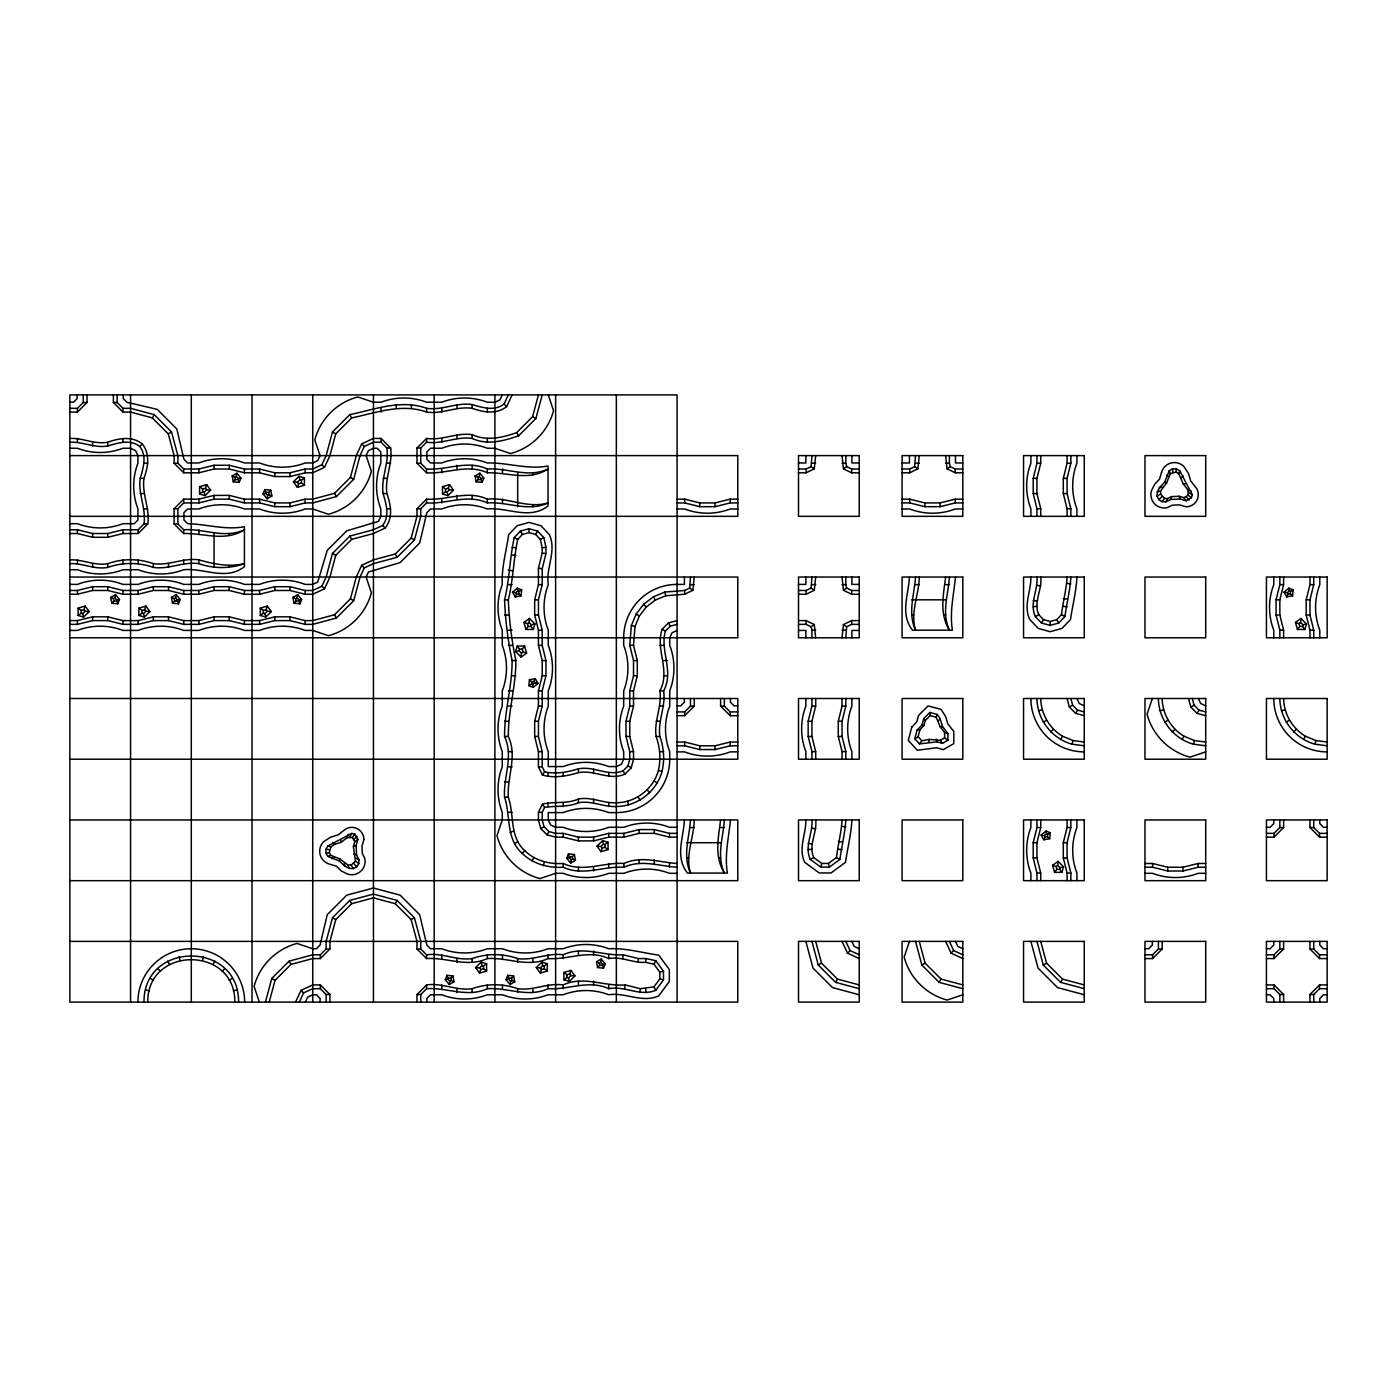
<?xml version="1.0" encoding="UTF-8"?>
<svg xmlns="http://www.w3.org/2000/svg" width="1397" height="1397" viewBox="0 0 1397 1397"><rect width="100%" height="100%" fill="white"/><g stroke="black" fill="none" stroke-linecap="round" stroke-linejoin="round"><path stroke-width="1.5" d="M355.502 861.093L353.389 846.565L354.786 841.745L352.358 837.554L347.155 837.624L341.112 842.356L334.896 844.225L330.845 846.896L329.255 852.694L330.775 855.331L339.942 858.98L347.853 864.9L351.171 865.057L355.502 861.093L358.767 863.625L356.724 866.821L353.336 868.567L349.215 868.375L344.797 866.21L339.314 860.971L327.858 856.413L325.955 853.113L325.955 849.324L327.946 845.866C335.996 841.71 343.906 837.589 351.765 833.38L354.838 834.201L357.876 839.44L356.13 845.464L356.532 854.789L358.942 859.749L358.767 863.625M1157.083 496.214L1157.275 492.093L1159.44 487.675L1164.679 482.192L1169.237 470.737L1172.537 468.833L1176.326 468.833L1179.784 470.824C1183.94 478.874 1188.061 486.767 1192.27 494.643L1191.449 497.716L1186.21 500.755L1180.186 499.008L1170.861 499.41L1165.901 501.82L1162.025 501.645L1158.829 499.602L1157.083 496.214L1160.593 494.049L1160.75 490.731L1166.67 482.821L1170.319 473.653L1175.995 472.134L1178.754 473.723L1183.294 483.991L1188.026 490.033L1188.096 495.237L1183.905 497.664L1179.085 496.267L1171.629 496.599L1167.665 498.519L1164.557 498.38L1160.593 494.049M521.098 657.079L521.43 653.08L519.038 650.705L515.598 651.578L517.222 646.078L524.573 646.078L526.599 653.132L521.098 657.079L515.598 651.578M534.929 623.97L531.489 624.861L529.096 622.468L529.428 618.487L523.927 622.433L525.953 629.471L533.305 629.471L534.929 623.97L529.428 618.487M1063.554 866.856L1060.131 867.747L1057.739 865.354L1058.07 861.373L1052.57 865.319L1054.578 872.357L1061.947 872.357L1063.554 866.856L1058.07 861.373M1306.457 623.97L1303.017 624.861L1300.624 622.468L1300.956 618.487L1295.456 622.433L1297.464 629.471L1304.833 629.471L1306.457 623.97L1300.956 618.487M521.064 595.821L518.793 593.725L519.02 591.49L521.657 589.883L517.361 588.154L512.489 592.136L515.231 596.886L521.064 595.821L521.657 589.883M528.869 685.665L529.446 679.728L535.295 678.68L538.037 683.43L533.165 687.411L528.869 685.665L531.506 684.076L532.728 684.565L533.165 687.411M531.506 684.076L531.733 681.841L529.446 679.728M1049.706 838.706L1047.436 836.611L1047.663 834.376L1050.3 832.769L1046.004 831.04L1041.132 835.022L1043.873 839.772L1049.706 838.706L1050.3 832.769M1292.592 595.821L1290.322 593.725L1290.549 591.49L1293.185 589.883L1288.89 588.154L1284.018 592.136L1286.759 596.886L1292.592 595.821L1293.185 589.883M1175.995 472.134L1176.326 468.833M269.202 1002.103L275.034 980.345L290.96 964.401L312.736 958.569L320.332 958.569L329.919 948.982L329.919 941.386L335.751 919.61L351.695 903.684L373.453 897.852L395.229 903.684L411.155 919.61L416.987 941.386L416.987 948.982L426.591 958.569C447.04 957.189 467.262 967.911 487.309 958.569C507.757 957.189 527.996 967.911 548.026 958.569C568.474 959.949 588.713 949.227 608.76 958.569C621.49 956.194 633.085 963.232 645.641 962.341L646.043 958.569L655.787 960.717L663.488 971.194L663.488 979.821L655.787 990.298C640.088 996.882 624.826 985.531 608.76 988.692C588.713 979.349 568.474 990.071 548.026 988.692C527.996 998.034 507.757 987.312 487.309 988.692C467.262 998.034 447.04 987.312 426.591 988.692L420.759 994.524L420.759 1002.103M622.73 958.569L623.184 954.797C603.015 955.985 583.003 945.559 563.218 954.797C547.607 952.51 533.287 960.857 517.676 958.569C502.92 953.365 486.889 953.365 472.134 958.569C456.522 960.857 442.203 952.51 426.591 954.797L420.759 948.982L420.759 941.386L414.42 917.742L397.115 900.419L373.453 894.08L349.809 900.419L332.486 917.742L326.147 941.386L326.147 948.982L320.332 954.797L312.736 954.797L289.092 961.136L271.769 978.459L265.43 1002.103M624.669 988.692L625.14 984.92C604.272 986.631 583.649 975.438 563.218 984.92C547.607 982.632 533.287 990.979 517.676 988.692C502.92 983.471 486.889 983.471 472.134 988.692C456.522 990.979 442.203 982.632 426.591 984.92L416.987 994.524L416.987 1002.103M637.905 962.341L638.377 958.569L623.184 954.797M639.861 992.446L640.315 988.692L625.14 984.92M690.485 819.952C689.35 837.641 682.452 855.593 690.485 873.073C684.949 855.069 694.03 837.711 694.257 819.952M915.524 577.048C914.389 594.755 907.491 612.707 915.524 630.187C909.971 612.183 919.069 594.825 919.278 577.048M143.996 1002.103C143.367 940.687 239.219 940.687 238.59 1002.103M147.75 1002.103C147.174 945.577 235.412 945.577 234.836 1002.103M690.485 577.048L689.629 588.067L684.652 590.477L664.815 592.084L653.412 596.816L643.615 604.325L636.106 614.121L631.374 625.542L629.768 645.362L633.522 660.554L633.522 675.729L629.768 690.904L629.768 706.096L625.996 721.271L625.996 736.446L629.768 751.638L629.768 759.217L627.969 765.923L623.062 770.847C608.236 776.872 593.638 765.626 578.393 768.874C567.514 772.122 555.831 774.444 544.603 771.79L542.211 766.813L542.211 751.638L538.439 736.446L538.439 721.271L542.211 706.096L542.211 690.904L545.965 675.729L545.965 660.554L542.211 645.362L542.211 630.187L538.439 615.012L538.439 599.819L542.211 584.644L542.211 568.719L545.965 553.544L545.965 547.362L543.817 537.601L537.653 531.104L529.026 528.712L520.4 531.104L514.236 537.601C509.678 558.241 509.626 579.301 504.561 599.819C505.365 620.268 507.932 640.507 512.088 660.554C512.28 686.171 504.352 710.829 504.561 736.446C513.904 756.493 503.164 776.732 504.561 797.181C510.761 815.953 505.714 838.724 522.181 853.392C533.025 864.027 548.322 868.166 563.218 867.24C583.248 876.583 603.487 865.861 623.935 867.24C641.415 859.225 659.367 866.123 677.074 867.24M694.257 577.048L692.842 590.285L684.652 594.249L665.793 595.733L655.298 600.081L646.287 606.997L639.355 616.007L635.006 626.502L633.522 645.362L637.294 660.554L637.294 675.729L633.522 690.904L633.522 706.096L629.768 721.271L629.768 736.446L633.522 751.638L633.522 759.217L631.217 767.809L624.93 774.095C609.529 781.115 594.266 769.503 578.393 772.646C566.833 776.121 554.242 778.461 542.385 775.003L538.439 766.813L538.439 751.638L534.667 736.446L534.667 721.271L538.439 706.096L538.439 690.904L542.211 675.729L542.211 660.554L538.439 645.362L538.439 630.187L534.667 615.012L534.667 599.819L538.439 584.644L538.439 568.265L542.211 553.09L542.211 547.764L540.36 539.434L535.645 534.457L529.026 532.624L522.408 534.457L517.693 539.434C513.485 559.481 513.258 579.912 508.316 599.819C509.137 620.268 511.704 640.507 515.842 660.554C516.052 686.171 508.124 710.829 508.316 736.446C517.658 756.493 506.936 776.732 508.316 797.181C514.533 814.957 509.189 836.733 524.835 850.721C534.964 860.692 549.318 864.359 563.218 863.486C583.248 872.828 603.487 862.089 623.935 863.486C641.415 855.453 659.367 862.351 677.074 863.486M677.074 837.135L669.477 837.135L654.302 833.363L639.11 833.363L623.935 837.135L608.76 837.135L593.568 840.889L578.393 840.889L563.218 837.135L555.622 837.135L547.03 834.83L540.744 828.543L538.439 819.952L538.439 812.356L542.385 804.166C554.242 801.18 566.833 804.288 578.393 798.997C591.507 796.517 603.452 803.467 616.339 802.751C635.583 802.646 653.307 789.061 658.406 770.498C661.078 759.06 659.995 747.482 656.119 736.446C653.831 720.835 662.178 706.515 659.873 690.904C670.909 670.595 655.018 649.465 662.178 629.191L668.465 622.905L677.074 620.6M677.074 833.363L669.477 833.363L654.302 829.591L639.11 829.591L623.935 833.363L608.76 833.363L593.568 837.135L578.393 837.135L563.218 833.363L555.622 833.363L548.916 831.564L544.009 826.657L542.211 819.952L542.211 812.356L544.603 807.379C555.831 805.598 567.514 807.501 578.393 802.751C591.507 800.271 603.452 807.222 616.339 806.523C637.259 806.401 656.503 791.628 662.038 771.458C664.745 759.706 663.977 747.779 659.873 736.446C657.585 720.835 665.932 706.515 663.645 690.904C674.332 671.224 659.681 650.775 665.443 631.077L670.35 626.153L677.074 624.354M119.478 599.523L116.65 599.942L114.921 597.829L115.497 594.651L110.747 597.392L111.812 603.225L117.75 603.818L119.478 599.523L115.497 594.651M180.196 599.523L177.367 599.942L175.638 597.829L176.214 594.651L171.464 597.392L172.53 603.225L178.467 603.818L180.196 599.523L176.214 594.651M240.93 478.071L238.084 478.507L236.355 476.394L236.931 473.199L232.199 475.94L233.247 481.79L239.184 482.367L240.93 478.071L236.931 473.199M267.089 498.746L267.665 495.551L265.936 493.438L263.107 493.874L267.089 498.746L271.839 496.005L270.774 490.172L264.854 489.579L263.107 493.874M301.647 599.523L298.801 599.942L297.072 597.829L297.666 594.651L292.916 597.392L293.964 603.225L299.901 603.818L301.647 599.523L297.666 594.651M483.816 478.071L480.97 478.507L479.241 476.394L479.817 473.199L475.085 475.94L476.133 481.79L482.07 482.367L483.816 478.071L479.817 473.199M449.258 984.518L449.834 981.323L448.105 979.21L445.276 979.646L449.258 984.518L454.008 981.777L452.942 975.944L447.005 975.35L445.276 979.646M509.975 984.518L510.551 981.323L508.822 979.21L505.993 979.646L509.975 984.518L514.725 981.777L513.659 975.944L507.74 975.35L505.993 979.646M570.692 863.067L571.286 859.888L569.557 857.775L566.711 858.195L570.692 863.067L575.442 860.342L574.394 854.493L568.457 853.899L566.711 858.195M605.25 963.843L602.421 964.279L600.693 962.166L601.269 958.971L596.519 961.712L597.584 967.562L603.521 968.156L605.25 963.843L601.269 958.971M928.778 742.191L929.284 739.397L940.268 740.305L942.504 743.326L947.899 740.218L947.899 733.477L942.521 726.562L940.164 718.809L937.317 714.461L929.843 712.453L923.836 718.46L921.845 725.113L917.043 730.142L914.808 738.786L919.47 743.903L937.3 741.824L942.504 743.326M815.691 819.952C817.35 832.752 808.095 844.923 813.77 857.566L821.803 863.468L828.421 863.468L836.454 857.566C837.938 844.941 841.308 832.629 842.042 819.952M811.936 819.952C813.124 833.328 804.131 846.163 810.312 859.399L820.79 867.1L829.416 867.1L839.894 859.399C841.64 846.18 845.08 833.241 845.814 819.952M1040.73 577.048C1042.389 589.866 1033.134 602.037 1038.792 614.68L1043.524 619.657L1050.142 621.49L1056.761 619.657L1061.476 614.68C1062.96 602.055 1066.348 589.744 1067.081 577.048M1036.958 577.048C1038.163 590.442 1029.17 603.277 1035.352 616.514L1041.498 623.01L1050.142 625.402L1058.769 623.01L1064.933 616.514C1066.679 603.294 1070.119 590.355 1070.853 577.048M69.85 529.76L77.446 529.76L92.621 533.514L107.796 533.514L122.988 529.76L138.163 529.76L143.996 523.927C146.283 508.316 137.936 493.997 140.224 478.385C143.28 467.925 147.122 456.103 139.735 446.446C130.096 439.06 118.274 442.901 107.796 445.957C94.699 448.437 82.737 441.487 69.85 442.203M69.85 533.514L77.446 533.514L92.621 537.286L107.796 537.286L122.988 533.514L138.163 533.514L147.75 523.927C150.038 508.316 141.708 493.997 143.996 478.385C148.03 466.912 150.335 454.269 142.302 443.879C131.912 435.847 119.269 438.169 107.796 442.203C94.699 444.683 82.737 437.732 69.85 438.431M69.85 590.477L77.446 590.477L92.621 586.705L107.796 586.705L122.988 590.477L138.163 590.477L153.338 586.705L168.531 586.705L183.706 590.477L198.88 590.477L214.055 586.705L229.248 586.705L244.423 590.477L259.598 590.477L274.79 586.705L289.965 586.705L305.14 590.477L312.736 590.477L321.904 586.216L326.147 577.048L332.486 553.404L349.809 536.099L373.453 529.76L382.621 525.499C390.007 515.86 386.166 504.038 383.11 493.56C380.822 477.949 389.169 463.629 386.882 448.018L381.049 442.203L373.453 442.203L364.285 446.446L360.042 455.614L353.703 479.258L336.38 496.581L312.736 502.92L305.14 502.92L289.965 506.674L274.79 506.674L259.598 502.92L244.423 502.92L229.248 499.148L214.055 499.148L198.88 502.92L183.706 502.92L177.873 508.752L177.873 523.927L183.706 529.76C204.154 528.363 224.376 539.102 244.423 529.76C225.109 542.106 204.294 533.06 183.706 533.514L174.101 523.927L174.101 508.752L183.706 499.148L198.88 499.148L214.055 495.394L229.248 495.394L244.423 499.148L259.598 499.148L274.79 502.92L289.965 502.92L305.14 499.148L312.736 499.148L334.512 493.316L350.437 477.39L356.27 455.614L361.718 443.879L373.453 438.431L381.049 438.431L390.636 448.018C392.924 463.629 384.594 477.949 386.882 493.56C390.916 505.033 393.221 517.676 385.188 528.066L373.453 533.514L351.695 539.347L335.751 555.29L329.919 577.048L324.471 588.801L312.736 594.249L305.14 594.249L289.965 590.477L274.79 590.477L259.598 594.249L244.423 594.249L229.248 590.477L214.055 590.477L198.88 594.249L183.706 594.249L168.531 590.477L153.338 590.477L138.163 594.249L122.988 594.249L107.796 590.477L92.621 590.477L77.446 594.249L69.85 594.249M720.608 819.952C718.442 837.833 714.059 856.221 724.362 873.073C716.347 855.593 723.244 837.641 724.362 819.952M798.508 469.025L806.104 469.025L811.081 466.633L811.936 455.614M798.508 472.797L806.104 472.797L814.294 468.851L815.691 455.614M798.508 590.477L806.104 590.477L811.081 588.067L811.936 577.048M798.508 594.249L806.104 594.249L814.294 590.285L815.691 577.048M811.936 759.217L811.936 751.638L808.165 736.446L808.165 721.271L811.936 706.096L811.936 698.5M815.691 759.217L815.691 751.638L811.936 736.446L811.936 721.271L815.691 706.096L815.691 698.5M842.042 637.783L843.439 624.546L851.646 620.6L859.225 620.6M845.814 637.783L846.652 626.764L851.646 624.354L859.225 624.354M842.042 759.217L842.042 751.638L838.287 736.446L838.287 721.271L842.042 706.096L842.042 698.5M845.814 759.217L845.814 751.638L842.042 736.446L842.042 721.271L845.814 706.096L845.814 698.5M902.095 469.025L909.691 469.025L914.668 466.633L915.524 455.614M902.095 472.797L909.691 472.797L917.881 468.851L919.278 455.614M945.629 577.048C943.464 594.947 939.098 613.335 949.401 630.187C941.368 612.707 948.266 594.755 949.401 577.048M1036.958 516.331L1036.958 508.752L1033.204 493.56L1033.204 478.385L1036.958 463.21L1036.958 455.614M1040.73 516.331L1040.73 508.752L1036.958 493.56L1036.958 478.385L1040.73 463.21L1040.73 455.614M1067.081 516.331L1067.081 508.752L1063.309 493.56L1063.309 478.385L1067.081 463.21L1067.081 455.614M1070.853 516.331L1070.853 508.752L1067.081 493.56L1067.081 478.385L1070.853 463.21L1070.853 455.614M1036.958 880.669L1036.958 873.073L1033.204 857.898L1033.204 842.705L1036.958 827.53L1036.958 819.952M1040.73 880.669L1040.73 873.073L1036.958 857.898L1036.958 842.705L1040.73 827.53L1040.73 819.952M1067.081 880.669L1067.081 873.073L1063.309 857.898L1063.309 842.705L1067.081 827.53L1067.081 819.952M1070.853 880.669L1070.853 873.073L1067.081 857.898L1067.081 842.705L1070.853 827.53L1070.853 819.952M1279.844 637.783L1279.844 630.187L1276.09 615.012L1276.09 599.819L1279.844 584.644L1279.844 577.048M1283.616 637.783L1283.616 630.187L1279.844 615.012L1279.844 599.819L1283.616 584.644L1283.616 577.048M1309.967 637.783L1309.967 630.187L1306.195 615.012L1306.195 599.819L1309.967 584.644L1309.967 577.048M1313.739 637.783L1313.739 630.187L1309.967 615.012L1309.967 599.819L1313.739 584.644L1313.739 577.048M914.808 738.786L918.108 736.673L919.907 729.758L923.749 725.724L925.338 720.398L930.14 715.596L929.843 712.453M508.316 394.897L504.073 404.065C494.416 411.451 482.594 407.61 472.134 404.554C456.522 402.249 442.203 410.596 426.591 408.308C401.149 399.123 374.815 409.391 349.809 414.647L332.486 431.97L326.147 455.614L321.904 464.782L312.736 469.025L305.14 469.025L289.965 472.797L274.79 472.797L259.598 469.025L244.423 469.025L229.248 465.271L214.055 465.271L198.88 469.025L183.706 469.025L177.873 463.21L177.873 455.614L171.534 431.97L154.229 414.647L130.567 408.308L122.988 408.308L117.156 402.476L117.156 394.897M512.088 394.897L506.64 406.632C496.249 414.665 483.606 412.342 472.134 408.308C456.522 406.021 442.203 414.368 426.591 412.08C401.795 403.052 376.09 412.796 351.695 417.913L335.751 433.838L329.919 455.614L324.471 467.349L312.736 472.797L305.14 472.797L289.965 476.569L274.79 476.569L259.598 472.797L244.423 472.797L229.248 469.025L214.055 469.025L198.88 472.797L183.706 472.797L174.101 463.21L174.101 455.614L168.269 433.838L152.343 417.913L130.567 412.08L122.988 412.08L113.384 402.476L113.384 394.897M202.565 960.053L203.543 956.421M69.85 620.6L77.446 620.6L92.621 616.828L107.796 616.828L122.988 620.6L138.163 620.6L153.338 616.828L168.531 616.828L183.706 620.6L198.88 620.6L214.055 616.828L229.248 616.828L244.423 620.6L259.598 620.6L274.79 616.828L289.965 616.828L305.14 620.6L312.736 620.6L334.512 614.767L350.437 598.824L356.27 577.048L361.718 565.314L373.453 559.865L395.229 554.033L411.155 538.107L416.987 516.331L416.987 508.752L426.591 499.148C447.04 500.528 467.262 489.806 487.309 499.148C507.862 496.983 527.455 509.049 548.026 502.92C527.996 512.262 507.757 501.523 487.309 502.92C467.262 493.578 447.04 504.3 426.591 502.92L420.759 508.752L420.759 516.331L414.42 539.993L397.115 557.298L373.453 563.637L364.285 567.898L360.042 577.048L353.703 600.71L336.38 618.015L312.736 624.354L305.14 624.354L289.965 620.6L274.79 620.6L259.598 624.354L244.423 624.354L229.248 620.6L214.055 620.6L198.88 624.354L183.706 624.354L168.531 620.6L153.338 620.6L138.163 624.354L122.988 624.354L107.796 620.6L92.621 620.6L77.446 624.354L69.85 624.354M542.211 394.897L535.872 418.541L518.549 435.864C503.426 440.946 487.501 445.503 472.134 438.431C456.522 436.143 442.203 444.49 426.591 442.203L420.759 448.018L420.759 463.21L426.591 469.025C447.04 470.422 467.262 459.683 487.309 469.025C507.757 467.646 527.996 478.385 548.026 469.025C528.73 481.389 507.914 472.343 487.309 472.797C467.262 463.455 447.04 474.177 426.591 472.797L416.987 463.21L416.987 448.018L426.591 438.431C442.203 440.719 456.522 432.372 472.134 434.659C486.837 441.295 502.169 437.767 516.663 432.599L532.606 416.655L538.439 394.897M543.381 865.634L544.359 862.001M1036.958 698.5C1037.08 719.403 1051.854 738.664 1072.023 744.182L1073.001 740.55L1084.264 742.034M1158.41 698.5C1158.515 719.403 1173.288 738.664 1193.457 744.182L1194.435 740.55L1205.698 742.034M1279.844 698.5C1279.966 719.403 1294.74 738.664 1314.909 744.182L1315.887 740.55L1327.15 742.034M1170.861 499.41L1171.629 496.599M820.79 867.1L821.803 863.468M519.038 650.705L519.492 649.134L517.222 646.078M533.305 629.471L531.017 626.415L531.489 624.861M1061.947 872.357L1059.659 869.301L1060.131 867.747M1304.833 629.471L1302.545 626.415L1303.017 624.861M339.314 860.971L339.942 858.98M909.447 941.386L904.173 957.102A60.717 60.717 0 0 0 947.114 1000.042L962.812 994.769M1152.333 698.5L1147.059 714.216A60.717 60.717 0 0 0 1190 757.157L1205.698 751.883M78.162 608.097L81.201 610.402L83.977 609.616L85.2 606.088L89.146 611.589L83.645 617.072L78.162 615.466L78.162 608.097L85.2 606.088M138.879 608.097L141.935 610.402L144.694 609.616L145.917 606.088L149.863 611.589L144.38 617.072L138.879 615.466L138.879 608.097L145.917 606.088M199.596 486.662L202.652 488.95L205.429 488.164L206.651 484.637L210.598 490.137L205.097 495.638L199.596 494.014L199.596 486.662L206.651 484.637M297.386 487.309L298.609 483.781L301.385 482.995L304.424 485.283L297.386 487.309L293.44 481.808L298.941 476.307L304.424 477.931L304.424 485.283M260.313 608.097L263.369 610.402L266.146 609.616L267.368 606.088L271.315 611.589L265.814 617.072L260.313 615.466L260.313 608.097L267.368 606.088M442.482 486.662L445.538 488.95L448.315 488.164L449.537 484.637L453.484 490.137L447.983 495.638L442.482 494.014L442.482 486.662L449.537 484.637M479.555 973.08L480.778 969.553L483.537 968.767L486.593 971.072L479.555 973.08L475.609 967.58L481.092 962.096L486.593 963.703L486.593 971.072M540.272 973.08L541.495 969.553L544.271 968.767L547.31 971.072L540.272 973.08L536.326 967.58L541.826 962.096L547.31 963.703L547.31 971.072M600.989 851.629L602.212 848.119L604.988 847.315L608.044 849.62L600.989 851.629L597.043 846.145L602.544 840.645L608.044 842.251L608.044 849.62M563.934 972.434L566.972 974.739L569.749 973.936L570.971 970.426L574.918 975.909L569.417 981.41L563.934 979.786L563.934 972.434L570.971 970.426M1178.754 473.723L1179.784 470.824M347.155 837.624L348.342 834.288M117.75 603.818L116.65 599.942M178.467 603.818L177.367 599.942M239.184 482.367L238.084 478.507M265.936 493.438L264.854 489.579M299.901 603.818L298.801 599.942M482.07 482.367L480.97 478.507M448.105 979.21L447.005 975.35M508.822 979.21L507.74 975.35M569.557 857.775L568.457 853.899M603.521 968.156L602.421 964.279M947.899 733.477L944.599 732.412L940.286 726.894L936.112 717.202L937.317 714.461M502.256 394.897L499.916 399.909L494.905 402.231L487.309 402.231A63.546 63.546 0 0 0 441.766 402.231L426.591 402.231A63.546 63.546 0 0 0 381.049 402.231L373.453 402.231L357.737 396.958A60.717 60.717 0 0 0 314.796 439.898L320.088 455.614L317.748 460.626L312.736 462.966L305.14 462.966A63.546 63.546 0 0 1 259.598 462.966L244.423 462.966A63.546 63.546 0 0 0 198.88 462.966L187.617 462.966L183.95 459.281L176.79 428.931L157.267 409.391L126.9 402.231L123.233 398.564L123.233 394.897M295.553 1002.103L301.001 990.368L312.736 984.92L320.332 984.92L329.919 994.524L329.919 1002.103M299.325 1002.103L303.568 992.935L312.736 988.692L320.332 988.692L326.147 994.524L326.147 1002.103M305.384 1002.103L307.724 997.091L312.736 994.769L316.403 994.769L320.088 998.436L320.088 1002.103M515.231 596.886L516.506 594.144L515.685 592.712L512.489 592.136M538.037 683.43L534.841 682.836L534.021 681.422L535.295 678.68M1043.873 839.772L1045.148 837.03L1044.327 835.598L1041.132 835.022M1286.759 596.886L1288.034 594.144L1287.213 592.712L1284.018 592.136M349.914 836.89L351.765 833.38M640.315 988.692L653.953 986.858L659.873 978.826L659.873 972.207L653.953 964.174L655.787 960.717M1165.901 501.82L1167.665 498.519M152.343 417.913L154.229 414.647M213.06 964.401L214.946 961.136M395.229 903.684L397.115 900.419M531.978 860.901L533.846 857.653M547.03 834.83L548.916 831.564M859.225 988.692L835.581 982.353L837.467 979.087L821.523 963.162L815.691 941.386M1060.62 739.467L1062.488 736.202C1049.357 728.308 1040.992 713.832 1040.73 698.5M1067.081 698.5L1069.386 707.092L1075.673 713.378L1077.558 710.13L1084.264 711.911M962.812 988.692L939.168 982.353L941.054 979.087L925.111 963.162L919.278 941.386M1182.054 739.467L1183.94 736.202C1170.791 728.308 1162.426 713.832 1162.164 698.5M1188.515 698.5L1190.82 707.092L1197.107 713.378L1198.993 710.13L1205.698 711.911M1084.264 988.692L1060.62 982.353L1062.488 979.087L1046.563 963.162L1040.73 941.386M1303.506 739.467L1305.374 736.202C1292.242 728.308 1283.878 713.832 1283.616 698.5M535.645 534.457L537.653 531.104M1041.498 623.01L1043.524 619.657M542.385 775.003L544.603 771.79M352.358 837.554L354.838 834.201M525.953 629.471L528.241 626.415L531.017 626.415M519.492 649.134L522.286 649.134L524.573 646.078M1054.578 872.357L1056.883 869.301L1059.659 869.301M1297.464 629.471L1299.769 626.415L1302.545 626.415M919.47 743.903L921.845 740.759L929.284 739.397M1162.025 501.645L1164.557 498.38M1181.425 477.774L1183.119 475.888M111.812 603.225L113.908 600.954L116.143 601.181M233.247 481.79L235.342 479.503L237.595 479.73M266.443 492.215L268.678 492.442L270.774 490.172M172.53 603.225L174.625 600.954L176.86 601.181M293.964 603.225L296.077 600.954L298.312 601.181M476.133 481.79L478.228 479.503L480.481 479.73M448.612 977.987L450.847 978.214L452.942 975.944M570.046 856.553L572.281 856.763L574.394 854.493M509.329 977.987L511.564 978.214L513.659 975.944M597.584 967.562L599.68 965.275L601.915 965.502M938.4 720.677L940.164 718.809M69.85 408.308L77.446 408.308L83.261 402.476L83.261 394.897M69.85 412.08L77.446 412.08L87.033 402.476L87.033 394.897M139.735 446.446L142.302 443.879M83.645 617.072L82.772 613.65L85.165 611.257L89.146 611.589M205.097 495.638L204.224 492.198L206.599 489.806L210.598 490.137M144.38 617.072L143.489 613.65L145.882 611.257L149.863 611.589M293.44 481.808L297.421 482.14L299.814 479.747L298.941 476.307M265.814 617.072L264.941 613.65L267.316 611.257L271.315 611.589M447.983 495.638L447.11 492.198L449.485 489.806L453.484 490.137M222.071 971.317L224.742 968.662M522.181 853.392L524.835 850.721M677.074 711.911L684.652 711.911L690.485 706.096L690.485 698.5M677.074 715.683L684.652 715.683L694.257 706.096L694.257 698.5M475.609 967.58L479.59 967.911L481.982 965.519L481.092 962.096M597.043 846.145L601.042 846.46L603.417 844.085L602.544 840.645M536.326 967.58L540.307 967.911L542.7 965.519L541.826 962.096M569.417 981.41L568.544 977.97L570.936 975.577L574.918 975.909M1050.823 731.941L1053.478 729.286M859.225 958.569L847.49 953.121L850.057 950.554L859.225 954.797M962.812 958.569L951.078 953.121L953.662 950.554L962.812 954.797M1172.258 731.941L1174.929 729.286M1293.709 731.941L1296.364 729.286M1144.981 954.797L1152.577 954.797L1158.41 948.982L1158.41 941.386M1266.433 833.363L1274.012 833.363L1279.844 827.53L1279.844 819.952M1144.981 958.569L1152.577 958.569L1162.164 948.982L1162.164 941.386M1266.433 837.135L1274.012 837.135L1283.616 827.53L1283.616 819.952M1266.433 954.797L1274.012 954.797L1279.844 948.982L1279.844 941.386M1266.433 958.569L1274.012 958.569L1283.616 948.982L1283.616 941.386M1309.967 1002.103L1309.967 994.524L1319.554 984.92L1327.15 984.92M1313.739 1002.103L1313.739 994.524L1319.554 988.692L1327.15 988.692M354.157 839.335L357.073 836.436M1158.829 499.602L1161.99 496.738M515.685 592.712L517.798 590.983L517.361 588.154M532.728 684.565L534.841 682.836M1287.213 592.712L1289.326 590.983L1288.89 588.154M1044.327 835.598L1046.44 833.869L1046.004 831.04M199.596 494.014L202.652 491.744L204.224 492.198M78.162 615.466L81.201 613.178L82.772 613.65M299.814 479.747L301.385 480.219L304.424 477.931M138.879 615.466L141.935 613.178L143.489 613.65M260.313 615.466L263.369 613.178L264.941 613.65M442.482 494.014L445.538 491.744L447.11 492.198M354.786 841.745L357.876 839.44M603.417 844.085L604.988 844.539L608.044 842.251M481.982 965.519L483.537 965.991L486.593 963.703M542.7 965.519L544.271 965.991L547.31 963.703M563.934 979.786L566.972 977.516L568.544 977.97M331.91 858.753L334.023 857.199M523.927 622.433L527.455 623.656L529.096 622.468M521.43 653.08L523.072 651.91L526.599 653.132M1295.456 622.433L1298.983 623.656L1300.624 622.468M1052.57 865.319L1056.097 866.542L1057.739 865.354M842.042 455.614L843.439 468.851L846.652 466.633L851.646 469.025L859.225 469.025M945.629 455.614L947.044 468.851L950.257 466.633L955.234 469.025L962.812 469.025M842.042 577.048L843.439 590.285L846.652 588.067L851.646 590.477L859.225 590.477M798.508 624.354L806.104 624.354L811.081 626.764L814.294 624.546L815.691 637.783M168.269 433.838L171.534 431.97M232.199 475.94L234.94 477.215L236.355 476.394M267.665 495.551L269.097 494.73L271.839 496.005M110.747 597.392L113.489 598.649L114.921 597.829M171.464 597.392L174.206 598.649L175.638 597.829M475.085 475.94L477.826 477.215L479.241 476.394M292.916 597.392L295.658 598.649L297.072 597.829M229.003 980.345L232.251 978.459M514.655 843.596L517.92 841.71M540.744 828.543L544.009 826.657M411.155 919.61L414.42 917.742M571.286 859.888L572.7 859.068L575.442 860.342M449.834 981.323L451.266 980.502L454.008 981.777M510.551 981.323L511.983 980.502L514.725 981.777M940.268 740.305L944.599 737.808L944.599 732.412M596.519 961.712L599.261 962.987L600.693 962.166M1043.297 722.144L1046.563 720.276M1069.386 707.092L1072.634 705.206L1070.853 698.5M1164.749 722.144L1167.997 720.276M1190.82 707.092L1194.086 705.206L1192.287 698.5M811.936 941.386L818.258 965.03L821.523 963.162M1286.183 722.144L1289.448 720.276M915.524 941.386L921.863 965.03L925.111 963.162M1036.958 941.386L1043.297 965.03L1046.563 963.162M540.36 539.434L543.817 537.601M1035.352 616.514L1038.792 614.68M810.312 859.399L813.77 857.566M677.074 630.431L672.044 632.754L669.722 637.783L669.722 645.362A63.546 63.546 0 0 1 669.722 690.904L669.722 706.096A63.546 63.546 0 0 0 669.722 751.638L669.722 759.217A53.383 53.383 0 0 1 616.339 812.6L608.76 812.6A63.546 63.546 0 0 0 563.218 812.6L548.27 812.6L548.27 819.952L550.61 824.963L555.622 827.286L563.218 827.286A63.546 63.546 0 0 0 608.76 827.286L623.935 827.286A63.546 63.546 0 0 1 669.477 827.286L677.074 827.286M353.389 846.565L356.13 845.464M1157.275 492.093L1160.75 490.731M327.858 856.413L330.775 855.331M659.873 972.207L663.488 971.194M509.94 832.193L513.572 831.215M1038.582 710.741L1042.214 709.763M1160.016 710.741L1163.649 709.763M233.351 990.84L236.984 989.862M1281.468 710.741L1285.1 709.763M69.85 559.865C82.737 559.167 94.699 566.117 107.796 563.637C122.552 558.433 138.582 558.433 153.338 563.637C168.95 565.925 183.269 557.578 198.88 559.865C213.671 564.056 229.16 567.252 244.423 563.637C229.667 568.841 213.636 568.841 198.88 563.637C183.269 561.35 168.95 569.697 153.338 567.409C138.582 562.188 122.552 562.188 107.796 567.409C94.699 569.889 82.737 562.939 69.85 563.637M677.074 499.148L684.652 499.148L699.827 502.92L715.02 502.92L730.194 499.148L737.791 499.148M677.074 502.92L684.652 502.92L699.827 506.674L715.02 506.674L730.194 502.92L737.791 502.92M902.095 499.148L909.691 499.148L924.866 502.92L940.059 502.92L955.234 499.148L962.812 499.148M902.095 502.92L909.691 502.92L924.866 506.674L940.059 506.674L955.234 502.92L962.812 502.92M677.074 742.034L684.652 742.034L699.827 745.806L715.02 745.806L730.194 742.034L737.791 742.034M677.074 745.806L684.652 745.806L699.827 749.56L715.02 749.56L730.194 745.806L737.791 745.806M1144.981 863.486L1152.577 863.486L1167.752 867.24L1182.945 867.24L1198.12 863.486L1205.698 863.486M1144.981 867.24L1152.577 867.24L1167.752 871.012L1182.945 871.012L1198.12 867.24L1205.698 867.24M516.506 594.144L518.793 593.725M531.733 681.841L534.021 681.422M1288.034 594.144L1290.322 593.725M1045.148 837.03L1047.436 836.611M1159.44 487.675L1162.496 487.204M1183.294 483.991L1185.459 483.641M940.286 726.894L942.521 726.562M917.043 730.142L919.907 729.758M325.955 853.113L329.255 852.694M542.211 547.764L545.965 547.362M1033.204 606.752L1036.958 606.35M808.165 849.638L811.936 849.236M69.85 402.231L73.517 402.231L77.202 398.564L77.202 394.897M83.261 402.476L87.033 402.476M113.384 402.476L117.156 402.476M69.85 448.262L77.446 448.262A63.546 63.546 0 0 0 122.988 448.262L130.567 448.262L135.596 450.602L137.919 455.614L137.919 463.21A63.546 63.546 0 0 0 137.919 508.752L137.919 520.016L134.252 523.683L122.988 523.683A63.546 63.546 0 0 1 77.446 523.683L69.85 523.683M386.882 448.018L390.636 448.018M416.987 448.018L420.759 448.018M69.85 455.614L737.791 455.614L737.791 516.331L69.85 516.331M798.508 462.966L805.859 462.966L805.859 455.614M859.225 462.966L851.891 462.966L851.891 455.614M902.095 462.966L909.447 462.966L909.447 455.614M962.812 462.966L955.478 462.966L955.478 455.614M143.996 463.21L147.75 463.21M174.101 463.21L177.873 463.21M386.882 463.21L390.636 463.21M416.987 463.21L420.759 463.21M811.936 463.21L815.691 463.21M842.042 463.21L845.814 463.21L846.652 466.633M915.524 463.21L919.278 463.21M945.629 463.21L949.401 463.21L950.257 466.633M1036.958 463.21L1040.73 463.21M1067.081 463.21L1070.853 463.21M843.439 468.851L851.646 472.797L859.225 472.797M947.044 468.851L955.234 472.797L962.812 472.797M140.224 478.385L143.996 478.385M383.11 478.385L386.882 478.385M1033.204 478.385L1036.958 478.385M1063.309 478.385L1067.081 478.385M140.224 493.56L143.996 493.56M383.11 493.56L386.882 493.56M1033.204 493.56L1036.958 493.56M1063.309 493.56L1067.081 493.56M143.996 508.752L147.75 508.752M174.101 508.752L177.873 508.752M386.882 508.752L390.636 508.752M416.987 508.752L420.759 508.752M1036.958 508.752L1040.73 508.752M1067.081 508.752L1070.853 508.752M677.074 508.979L684.652 508.979A63.546 63.546 0 0 0 730.194 508.979L737.791 508.979M902.095 508.979L909.691 508.979A63.546 63.546 0 0 0 955.234 508.979L962.812 508.979M143.996 523.927L147.75 523.927M174.101 523.927L177.873 523.927M69.85 569.714L77.446 569.714A63.546 63.546 0 0 0 122.988 569.714L138.163 569.714A63.546 63.546 0 0 0 183.706 569.714C204.224 567.723 225.773 581.169 244.423 566.676L244.423 526.721C225.074 530.301 206.634 524.119 187.617 523.683L183.95 520.016L183.95 512.664L187.617 508.979L198.88 508.979A63.546 63.546 0 0 1 244.423 508.979L259.598 508.979A63.546 63.546 0 0 0 305.14 508.979L312.736 508.979L328.452 514.271A60.717 60.717 0 0 0 371.392 471.33L366.119 455.614L368.441 450.602L373.453 448.262L377.138 448.262L380.805 451.947L380.805 463.21A63.546 63.546 0 0 0 380.805 508.752L380.805 516.331L378.482 521.36L346.77 530.825L327.23 550.366L317.748 582.078L312.736 584.4L305.14 584.4A63.546 63.546 0 0 0 259.598 584.4L244.423 584.4A63.546 63.546 0 0 0 198.88 584.4L183.706 584.4A63.546 63.546 0 0 0 138.163 584.4L122.988 584.4A63.546 63.546 0 0 0 77.446 584.4L69.85 584.4M69.85 577.048L737.791 577.048L737.791 637.783L69.85 637.783M798.508 584.4L805.859 584.4L805.859 577.048M859.225 584.4L851.891 584.4L851.891 577.048M508.316 584.644L512.088 584.644M538.439 584.644L542.211 584.644M690.485 584.644L694.257 584.644M811.936 584.644L815.691 584.644M842.042 584.644L845.814 584.644L846.652 588.067M915.524 584.644L919.278 584.644M945.629 584.644L949.401 584.644M1279.844 584.644L1283.616 584.644M1309.967 584.644L1313.739 584.644M843.439 590.285L851.646 594.249L859.225 594.249M504.561 599.819L508.316 599.819M534.667 599.819L538.439 599.819M911.752 599.819L945.629 599.819M1276.09 599.819L1279.844 599.819M1306.195 599.819L1309.967 599.819M504.561 615.012L508.316 615.012M534.667 615.012L538.439 615.012M911.752 615.012L913.638 615.012M943.761 615.012L945.629 615.012M1276.09 615.012L1279.844 615.012M1306.195 615.012L1309.967 615.012M798.508 620.6L806.104 620.6L814.294 624.546M508.316 630.187L512.088 630.187M538.439 630.187L542.211 630.187M811.081 626.764L811.936 630.187L815.691 630.187M842.042 630.187L845.814 630.187M1279.844 630.187L1283.616 630.187M1309.967 630.187L1313.739 630.187M69.85 630.431L77.446 630.431A63.546 63.546 0 0 1 122.988 630.431L138.163 630.431A63.546 63.546 0 0 1 183.706 630.431L198.88 630.431A63.546 63.546 0 0 1 244.423 630.431L259.598 630.431A63.546 63.546 0 0 1 305.14 630.431L312.736 630.431L328.452 635.705A60.717 60.717 0 0 0 371.392 592.765L366.119 577.048L368.441 572.037L400.153 562.554L419.676 543.014L426.836 512.664L430.503 508.979L441.766 508.979A63.546 63.546 0 0 1 487.309 508.979C507.827 507.006 529.376 520.452 548.026 505.958L548.026 466.004C527.35 469.898 507.74 462.407 487.309 462.966A63.546 63.546 0 0 0 441.766 462.966L430.503 462.966L426.836 459.281L426.836 451.947L430.503 448.262L441.766 448.262A63.546 63.546 0 0 1 487.309 448.262L494.905 448.262L510.621 453.554A60.717 60.717 0 0 0 553.561 410.613L548.27 394.897M798.508 630.431L805.859 630.431L805.859 637.783M859.225 630.431L851.891 630.431L851.891 637.783M508.316 645.362L512.088 645.362M538.439 645.362L542.211 645.362M629.768 645.362L633.522 645.362M659.873 645.362L663.645 645.362M512.088 660.554L515.842 660.554M542.211 660.554L545.965 660.554M633.522 660.554L637.294 660.554M663.645 660.554L667.417 660.554M512.088 675.729L515.842 675.729M542.211 675.729L545.965 675.729M633.522 675.729L637.294 675.729M663.645 675.729L667.417 675.729M508.316 690.904L512.088 690.904M538.439 690.904L542.211 690.904M629.768 690.904L633.522 690.904M659.873 690.904L663.645 690.904M69.85 698.5L737.791 698.5L737.791 759.217L69.85 759.217M677.074 705.852L680.741 705.852L684.408 702.167L684.408 698.5M737.791 705.852L734.106 705.852L730.439 702.167L730.439 698.5M508.316 706.096L512.088 706.096M538.439 706.096L542.211 706.096M629.768 706.096L633.522 706.096M659.873 706.096L663.645 706.096M690.485 706.096L694.257 706.096M720.608 698.5L720.608 706.096L724.362 706.096L730.194 711.911L737.791 711.911M811.936 706.096L815.691 706.096M842.042 706.096L845.814 706.096M720.608 706.096L730.194 715.683L737.791 715.683M504.561 721.271L508.316 721.271M534.667 721.271L538.439 721.271M625.996 721.271L629.768 721.271M656.119 721.271L659.873 721.271M808.165 721.271L811.936 721.271M838.287 721.271L842.042 721.271M504.561 736.446L508.316 736.446M534.667 736.446L538.439 736.446M625.996 736.446L629.768 736.446M656.119 736.446L659.873 736.446M808.165 736.446L811.936 736.446M838.287 736.446L842.042 736.446M508.316 751.638L512.088 751.638M538.439 751.638L542.211 751.638M629.768 751.638L633.522 751.638M659.873 751.638L663.645 751.638M811.936 751.638L815.691 751.638M842.042 751.638L845.814 751.638M677.074 751.883L684.652 751.883A63.546 63.546 0 0 0 730.194 751.883L737.791 751.883M508.316 766.813L512.088 766.813M538.439 766.813L542.211 766.813M504.561 781.988L508.316 781.988M504.561 797.181L508.316 797.181M508.316 812.356L512.088 812.356M538.439 812.356L542.211 812.356M69.85 819.952L737.791 819.952L737.791 880.669L69.85 880.669M690.485 827.53L694.257 827.53M720.608 827.53L724.362 827.53M1036.958 827.53L1040.73 827.53M1067.081 827.53L1070.853 827.53M1266.433 827.286L1270.1 827.286L1273.767 823.619L1273.767 819.952M1279.844 827.53L1283.616 827.53M1309.967 819.952L1309.967 827.53L1313.739 827.53L1319.554 833.363L1327.15 833.363M1327.15 827.286L1323.483 827.286L1319.798 823.619L1319.798 819.952M1309.967 827.53L1319.554 837.135L1327.15 837.135M686.713 842.705L720.608 842.705M1033.204 842.705L1036.958 842.705M1063.309 842.705L1067.081 842.705M686.713 857.898L688.599 857.898M718.722 857.898L720.608 857.898M1033.204 857.898L1036.958 857.898M1063.309 857.898L1067.081 857.898M1036.958 873.073L1040.73 873.073M1067.081 873.073L1070.853 873.073M677.074 873.317L669.477 873.317A63.546 63.546 0 0 0 623.935 873.317L608.76 873.317A63.546 63.546 0 0 1 563.218 873.317L555.622 873.317L539.906 878.591A60.717 60.717 0 0 1 496.965 835.65L502.256 819.952L502.256 812.356A63.546 63.546 0 0 1 502.256 766.813L502.256 751.638A63.546 63.546 0 0 1 502.256 706.096L502.256 690.904A63.546 63.546 0 0 0 502.256 645.362L502.256 630.187A63.546 63.546 0 0 1 502.256 584.644C501.401 567.619 506.325 551.344 508.665 534.649L517.152 525.709L529.026 522.408L540.901 525.709L549.388 534.649C556.897 551.344 545.686 567.619 548.27 584.644A63.546 63.546 0 0 0 548.27 630.187L548.27 645.362A63.546 63.546 0 0 1 548.27 690.904L548.27 706.096A63.546 63.546 0 0 0 548.27 751.638L548.27 766.569L563.218 766.569A63.546 63.546 0 0 1 608.76 766.569L616.339 766.569L621.368 764.246L623.691 759.217L623.691 751.638A63.546 63.546 0 0 1 623.691 706.096L623.691 690.904A63.546 63.546 0 0 0 623.691 645.362L623.691 637.783A53.383 53.383 0 0 1 677.074 584.4L684.408 584.4L684.408 577.048M1144.981 873.317L1152.577 873.317A63.546 63.546 0 0 0 1198.12 873.317L1205.698 873.317M69.85 941.386L737.791 941.386L737.791 1002.103L69.85 1002.103L69.85 394.897L677.074 394.897L677.074 1002.103M1144.981 948.738L1148.666 948.738L1152.333 945.053L1152.333 941.386M1266.433 948.738L1270.1 948.738L1273.767 945.053L1273.767 941.386M1327.15 948.738L1323.483 948.738L1319.798 945.053L1319.798 941.386M326.147 948.982L329.919 948.982M416.987 948.982L420.759 948.982M1158.41 948.982L1162.164 948.982M1279.844 948.982L1283.616 948.982M1309.967 941.386L1309.967 948.982L1313.739 948.982L1319.554 954.797L1327.15 954.797M638.377 958.569L646.043 958.569M1309.967 948.982L1319.554 958.569L1327.15 958.569M1266.433 984.92L1274.012 984.92L1283.616 994.524L1283.616 1002.103M1266.433 988.692L1274.012 988.692L1279.844 994.524L1279.844 1002.103M326.147 994.524L329.919 994.524M416.987 994.524L420.759 994.524M1279.844 994.524L1283.616 994.524M1309.967 994.524L1313.739 994.524M1266.433 994.769L1270.1 994.769L1273.767 998.436L1273.767 1002.103M1327.15 994.769L1323.483 994.769L1319.798 998.436L1319.798 1002.103M325.955 849.324L329.255 849.655M1063.309 606.35L1067.081 606.752M512.088 547.362L515.842 547.764M838.287 849.236L842.042 849.638M1067.081 583.44L1070.853 583.911M1036.958 585.395L1040.73 585.849M1063.309 598.632L1067.081 599.086M1033.204 600.57L1036.958 601.024M542.211 553.09L545.965 553.544M512.088 555.028L515.842 555.482M538.439 568.265L542.211 568.719M508.316 570.203L512.088 570.675M842.042 826.326L845.814 826.797M811.936 828.281L815.691 828.735M838.287 841.518L842.042 841.972M808.165 843.456L811.936 843.91M1314.909 744.182L1327.15 745.806M1193.457 744.182L1205.698 745.806M1072.023 744.182L1084.264 745.806M645.641 962.341L653.953 964.174M1197.107 713.378L1205.698 715.683M1075.673 713.378L1084.264 715.683M631.374 625.542L635.006 626.502M930.14 715.596L936.112 717.202M658.406 770.498L662.038 771.458M1062.488 979.087L1084.264 984.92M1084.264 994.769L1057.581 987.609L1038.041 968.069L1030.881 941.386M941.054 979.087L962.812 984.92M837.467 979.087L859.225 984.92M859.225 994.769L832.542 987.609L813.002 968.069L805.859 941.386M145.602 989.862L149.235 990.84M353.72 854.021L356.532 854.789M659.873 978.826L663.488 979.821M1164.679 482.192L1166.67 482.821M921.845 725.113L923.749 725.724M327.946 845.866L330.845 846.896M1188.026 490.033L1191.362 491.22M1289.326 590.983L1290.549 591.49M517.798 590.983L519.02 591.49M1046.44 833.869L1047.663 834.376M1305.374 736.202L1315.887 740.55M1183.94 736.202L1194.435 740.55M1062.488 736.202L1073.001 740.55M1205.698 705.852L1200.687 703.512L1198.364 698.5M1084.264 705.852L1079.252 703.512L1076.912 698.5M962.812 948.738L957.801 946.398L955.478 941.386M859.225 948.738L854.213 946.398L851.891 941.386M1188.76 492.774L1192.27 494.643M1061.476 614.68L1064.933 616.514M514.236 537.601L517.693 539.434M836.454 857.566L839.894 859.399M355.641 857.985L358.942 859.749M532.606 416.655L535.872 418.541M332.486 431.97L335.751 433.838M636.106 614.121L639.355 616.007M662.178 629.191L665.443 631.077M350.437 477.39L353.703 479.258M411.155 538.107L414.42 539.993M332.486 553.404L335.751 555.29M350.437 598.824L353.703 600.71M627.969 765.923L631.217 767.809M654.04 780.993L657.306 782.879M332.486 917.742L335.751 919.61M271.769 978.459L275.034 980.345M150.335 978.459L153.583 980.345M914.668 466.633L917.881 468.851M811.081 466.633L814.294 468.851M811.081 588.067L814.294 590.285M843.439 624.546L846.652 626.764M689.629 588.067L692.842 590.285M944.599 737.808L947.899 740.218M1188.096 495.237L1191.449 497.716M333.01 842.531L334.896 844.225M1194.086 705.206L1198.993 710.13M1072.634 705.206L1077.558 710.13M504.073 404.065L506.64 406.632M1043.297 965.03L1060.62 982.353M643.615 604.325L646.287 606.997M921.863 965.03L939.168 982.353M361.718 443.879L364.285 446.446M321.904 464.782L324.471 467.349M382.621 525.499L385.188 528.066M647.125 790.004L649.797 792.675M818.258 965.03L835.581 982.353M361.718 565.314L364.285 567.898M321.904 586.216L324.471 588.801M301.001 990.368L303.568 992.935M157.844 968.662L160.515 971.317M1186.315 497.035L1189.214 499.951M918.108 736.673L921.845 740.759M353.86 863.66L356.724 866.821M923.836 718.46L925.338 720.398M1183.905 497.664L1186.21 500.755M1166.897 474.788L1168.451 476.901M448.315 488.164L449.485 489.806M601.042 846.46L602.212 848.119M297.421 482.14L298.609 483.781M569.749 973.936L570.936 975.577M205.429 488.164L206.599 489.806M540.307 967.911L541.495 969.553M266.146 609.616L267.316 611.257M479.59 967.911L480.778 969.553M144.694 609.616L145.882 611.257M83.977 609.616L85.165 611.257M542.385 804.166L544.603 807.379M351.171 865.057L353.336 868.567M1056.761 619.657L1058.769 623.01M520.4 531.104L522.408 534.457M653.412 596.816L655.298 600.081M668.465 622.905L670.35 626.153M516.663 432.599L518.549 435.864M623.062 770.847L624.93 774.095M638.115 796.919L640.001 800.184M349.809 414.647L351.695 417.913M395.229 554.033L397.115 557.298M334.512 493.316L336.38 496.581M349.809 536.099L351.695 539.347M334.512 614.767L336.38 618.015M349.809 900.419L351.695 903.684M289.092 961.136L290.96 964.401M167.64 961.136L169.526 964.401M653.953 986.858L655.787 990.298M949.401 941.386L953.662 950.554M945.629 941.386L951.078 953.121M845.814 941.386L850.057 950.554M842.042 941.386L847.49 953.121M936.112 739.1L937.3 741.824M1179.085 496.267L1180.186 499.008M347.853 864.9L349.215 868.375M1169.237 470.737L1170.319 473.653M259.371 1002.103L254.079 986.387A60.717 60.717 0 0 1 297.02 943.446L312.736 948.738L316.403 948.738L320.088 945.053L327.23 914.703L346.77 895.163L373.453 888.021L400.153 895.163L419.676 914.703L426.836 945.053L430.503 948.738L441.766 948.738A63.546 63.546 0 0 0 487.309 948.738L502.483 948.738A63.546 63.546 0 0 0 548.026 948.738L563.218 948.738A63.546 63.546 0 0 1 608.76 948.738C625.786 947.899 642.044 952.806 658.738 955.146L669.338 969.57L669.338 981.445L658.738 995.869C642.044 1003.378 625.786 992.167 608.76 994.769A63.546 63.546 0 0 0 563.218 994.769L548.026 994.769A63.546 63.546 0 0 1 502.483 994.769L487.309 994.769A63.546 63.546 0 0 1 441.766 994.769L430.503 994.769L426.836 998.436L426.836 1002.103M1298.983 623.656L1299.769 626.415M1056.097 866.542L1056.883 869.301M527.455 623.656L528.241 626.415M522.286 649.134L523.072 651.91M828.421 863.468L829.416 867.1M664.815 592.084L665.793 595.733M627.62 801.267L628.58 804.916M179.043 956.421L180.021 960.053M599.261 962.987L599.68 965.275M572.281 856.763L572.7 859.068M477.826 477.215L478.228 479.503M511.564 978.214L511.983 980.502M450.847 978.214L451.266 980.502M295.658 598.649L296.077 600.954M268.678 492.442L269.097 494.73M234.94 477.215L235.342 479.503M174.206 598.649L174.625 600.954M113.489 598.649L113.908 600.954M340.763 840.191L341.112 842.356M344.326 863.154L344.797 866.21M1172.537 468.833L1172.956 472.134M645.641 988.692L646.043 992.446M1319.798 577.048L1319.798 584.644A63.546 63.546 0 0 0 1319.798 630.187L1319.798 637.783M1319.554 833.363L1319.554 837.135M1319.554 954.797L1319.554 958.569M1319.554 984.92L1319.554 988.692M1313.739 819.952L1313.739 827.53M1313.739 941.386L1313.739 948.982M1274.012 833.363L1274.012 837.135M1274.012 954.797L1274.012 958.569M1274.012 984.92L1274.012 988.692M1273.767 577.048L1273.767 584.644A63.546 63.546 0 0 0 1273.767 630.187L1273.767 637.783M1198.12 863.486L1198.12 867.24M1182.945 867.24L1182.945 871.012M1167.752 867.24L1167.752 871.012M1152.577 863.486L1152.577 867.24M1152.577 954.797L1152.577 958.569M1076.912 455.614L1076.912 463.21A63.546 63.546 0 0 0 1076.912 508.752L1076.912 516.331M1076.912 577.048C1076.214 591.368 1072.599 605.268 1070.504 619.465L1062.017 628.406L1050.142 631.706L1038.25 628.406L1029.781 619.465C1023.006 605.268 1031.23 591.368 1030.881 577.048M1076.912 819.952L1076.912 827.53A63.546 63.546 0 0 0 1076.912 873.073L1076.912 880.669M1050.142 621.49L1050.142 625.402M1030.881 455.614L1030.881 463.21A63.546 63.546 0 0 0 1030.881 508.752L1030.881 516.331M1030.881 819.952L1030.881 827.53A63.546 63.546 0 0 0 1030.881 873.073L1030.881 880.669M955.478 577.048C953.819 594.703 949.401 612.13 952.44 630.187L912.485 630.187C899.773 613.964 908.609 594.912 909.447 577.048M955.234 469.025L955.234 472.797M955.234 499.148L955.234 502.92M949.401 455.614L949.401 463.21M940.059 502.92L940.059 506.674M924.866 502.92L924.866 506.674M909.691 469.025L909.691 472.797M909.691 499.148L909.691 502.92M851.891 698.5L851.891 706.096A63.546 63.546 0 0 0 851.891 751.638L851.891 759.217M851.891 819.952C851.175 834.253 847.56 848.154 845.464 862.351L831.04 872.95L819.166 872.95L804.742 862.351C797.966 848.154 806.191 834.253 805.859 819.952M851.646 469.025L851.646 472.797M851.646 590.477L851.646 594.249M851.646 620.6L851.646 624.354M845.814 455.614L845.814 463.21M845.814 577.048L845.814 584.644M811.936 630.187L811.936 637.783M806.104 469.025L806.104 472.797M806.104 590.477L806.104 594.249M806.104 620.6L806.104 624.354M805.859 698.5L805.859 706.096A63.546 63.546 0 0 0 805.859 751.638L805.859 759.217M730.439 819.952C728.78 837.589 724.379 855.016 727.4 873.073L687.446 873.073C674.734 856.85 683.587 837.798 684.408 819.952M730.194 499.148L730.194 502.92M730.194 711.911L730.194 715.683M730.194 742.034L730.194 745.806M724.362 698.5L724.362 706.096M715.02 502.92L715.02 506.674M715.02 745.806L715.02 749.56M699.827 502.92L699.827 506.674M699.827 745.806L699.827 749.56M684.652 499.148L684.652 502.92M684.652 590.477L684.652 594.249M684.652 711.911L684.652 715.683M684.652 742.034L684.652 745.806M669.477 833.363L669.477 837.135M669.477 863.486L669.477 867.24M654.302 829.591L654.302 833.363M654.302 859.714L654.302 863.486M639.11 829.591L639.11 833.363M639.11 859.714L639.11 863.486M623.935 833.363L623.935 837.135M623.935 863.486L623.935 867.24M616.339 394.897L616.339 1002.103M608.76 772.646L608.76 776.4M608.76 802.751L608.76 806.523M608.76 833.363L608.76 837.135M608.76 863.486L608.76 867.24M608.76 954.797L608.76 958.569M608.76 984.92L608.76 988.692M604.988 844.539L604.988 847.315M593.568 768.874L593.568 772.646M593.568 798.997L593.568 802.751M593.568 837.135L593.568 840.889M593.568 867.24L593.568 871.012M593.568 951.043L593.568 954.797M593.568 981.165L593.568 984.92M578.393 768.874L578.393 772.646M578.393 798.997L578.393 802.751M578.393 837.135L578.393 840.889M578.393 867.24L578.393 871.012M578.393 951.043L578.393 954.797M578.393 981.165L578.393 984.92M566.972 974.739L566.972 977.516M563.218 772.646L563.218 776.4M563.218 802.751L563.218 806.523M563.218 833.363L563.218 837.135M563.218 863.486L563.218 867.24M563.218 954.797L563.218 958.569M563.218 984.92L563.218 988.692M555.622 394.897L555.622 1002.103M548.026 772.646L548.026 776.4M548.026 802.751L548.026 806.523M548.026 954.797L548.026 958.569M548.026 984.92L548.026 988.692M544.271 965.991L544.271 968.767M532.851 472.797L532.851 474.683M532.851 504.806L532.851 506.674M532.851 958.569L532.851 962.341M532.851 988.692L532.851 992.446M529.026 528.712L529.026 532.624M517.676 472.797L517.676 506.674M517.676 958.569L517.676 962.341M517.676 988.692L517.676 992.446M502.483 469.025L502.483 472.797M502.483 499.148L502.483 502.92M502.483 954.797L502.483 958.569M502.483 984.92L502.483 988.692M494.905 394.897L494.905 1002.103M487.309 408.308L487.309 412.08M487.309 438.431L487.309 442.203M487.309 469.025L487.309 472.797M487.309 499.148L487.309 502.92M487.309 954.797L487.309 958.569M487.309 984.92L487.309 988.692M483.537 965.991L483.537 968.767M472.134 404.554L472.134 408.308M472.134 434.659L472.134 438.431M472.134 465.271L472.134 469.025M472.134 495.394L472.134 499.148M472.134 958.569L472.134 962.341M472.134 988.692L472.134 992.446M456.941 404.554L456.941 408.308M456.941 434.659L456.941 438.431M456.941 465.271L456.941 469.025M456.941 495.394L456.941 499.148M456.941 958.569L456.941 962.341M456.941 988.692L456.941 992.446M445.538 488.95L445.538 491.744M441.766 408.308L441.766 412.08M441.766 438.431L441.766 442.203M441.766 469.025L441.766 472.797M441.766 499.148L441.766 502.92M441.766 954.797L441.766 958.569M441.766 984.92L441.766 988.692M434.188 394.897L434.188 1002.103M426.591 408.308L426.591 412.08M426.591 438.431L426.591 442.203M426.591 469.025L426.591 472.797M426.591 499.148L426.591 502.92M426.591 954.797L426.591 958.569M426.591 984.92L426.591 988.692M411.416 404.554L411.416 408.308M396.224 404.554L396.224 408.308M381.049 408.308L381.049 412.08M381.049 438.431L381.049 442.203M373.453 394.897L373.453 1002.103M320.332 954.797L320.332 958.569M320.332 984.92L320.332 988.692M312.736 394.897L312.736 1002.103M305.14 469.025L305.14 472.797M305.14 499.148L305.14 502.92M305.14 590.477L305.14 594.249M305.14 620.6L305.14 624.354M301.385 480.219L301.385 482.995M289.965 472.797L289.965 476.569M289.965 502.92L289.965 506.674M289.965 586.705L289.965 590.477M289.965 616.828L289.965 620.6M274.79 472.797L274.79 476.569M274.79 502.92L274.79 506.674M274.79 586.705L274.79 590.477M274.79 616.828L274.79 620.6M263.369 610.402L263.369 613.178M259.598 469.025L259.598 472.797M259.598 499.148L259.598 502.92M259.598 590.477L259.598 594.249M259.598 620.6L259.598 624.354M252.019 394.897L252.019 1002.103M244.423 469.025L244.423 472.797M244.423 499.148L244.423 502.92M244.423 590.477L244.423 594.249M244.423 620.6L244.423 624.354M229.248 465.271L229.248 469.025M229.248 495.394L229.248 499.148M229.248 533.514L229.248 535.4M229.248 565.523L229.248 567.409M229.248 586.705L229.248 590.477M229.248 616.828L229.248 620.6M214.055 465.271L214.055 469.025M214.055 495.394L214.055 499.148M214.055 533.514L214.055 567.409M214.055 586.705L214.055 590.477M214.055 616.828L214.055 620.6M202.652 488.95L202.652 491.744M198.88 469.025L198.88 472.797M198.88 499.148L198.88 502.92M198.88 529.76L198.88 533.514M198.88 559.865L198.88 563.637M198.88 590.477L198.88 594.249M198.88 620.6L198.88 624.354M191.302 394.897L191.302 1002.103M183.706 469.025L183.706 472.797M183.706 499.148L183.706 502.92M183.706 529.76L183.706 533.514M183.706 559.865L183.706 563.637M183.706 590.477L183.706 594.249M183.706 620.6L183.706 624.354M168.531 563.637L168.531 567.409M168.531 586.705L168.531 590.477M168.531 616.828L168.531 620.6M153.338 563.637L153.338 567.409M153.338 586.705L153.338 590.477M153.338 616.828L153.338 620.6M141.935 610.402L141.935 613.178M138.163 529.76L138.163 533.514M138.163 559.865L138.163 563.637M138.163 590.477L138.163 594.249M138.163 620.6L138.163 624.354M130.567 394.897L130.567 1002.103M122.988 408.308L122.988 412.08M122.988 438.431L122.988 442.203M122.988 529.76L122.988 533.514M122.988 559.865L122.988 563.637M122.988 590.477L122.988 594.249M122.988 620.6L122.988 624.354M107.796 442.203L107.796 445.957M107.796 533.514L107.796 537.286M107.796 563.637L107.796 567.409M107.796 586.705L107.796 590.477M107.796 616.828L107.796 620.6M92.621 442.203L92.621 445.957M92.621 533.514L92.621 537.286M92.621 563.637L92.621 567.409M92.621 586.705L92.621 590.477M92.621 616.828L92.621 620.6M81.201 610.402L81.201 613.178M77.446 408.308L77.446 412.08M77.446 438.431L77.446 442.203M77.446 529.76L77.446 533.514M77.446 559.865L77.446 563.637M77.446 590.477L77.446 594.249M77.446 620.6L77.446 624.354M137.919 1002.103A53.383 53.383 0 0 1 191.302 948.738A53.383 53.383 0 0 1 244.667 1002.103M1327.15 751.883A53.383 53.383 0 0 1 1273.767 698.5M1084.264 751.883A53.383 53.383 0 0 1 1030.881 698.5M911.735 727.191L908.312 740.393L917.323 750.259L936.601 747.744L943.272 749.683L953.784 743.606L953.784 731.469L947.83 723.821L945.542 716.277L940.984 709.362L928.079 705.904L918.632 715.351L916.624 722.074L911.735 727.191M363.919 839.492L361.98 846.163L362.294 853.323L364.809 858.544A13.359 13.359 0 0 1 347.731 874.138L341.427 871.03L336.31 866.14L329.587 864.132A13.359 13.359 0 0 1 323.598 841.78L330.513 837.222L338.057 834.935L345.705 828.98A12.136 12.136 0 0 1 363.919 839.492M1161.518 472.465L1159.51 479.188L1154.621 484.305L1151.512 490.609A13.359 13.359 0 0 0 1167.106 507.687L1172.327 505.173L1179.487 504.858L1186.158 506.797A12.136 12.136 0 0 0 1196.67 488.583L1190.715 480.935L1188.428 473.391L1183.87 466.476A13.359 13.359 0 0 0 1161.518 472.465M859.225 455.614L798.508 455.614L798.508 516.331L859.225 516.331L859.225 455.614M962.812 455.614L902.095 455.614L902.095 516.331L962.812 516.331L962.812 455.614M1084.264 455.614L1023.547 455.614L1023.547 516.331L1084.264 516.331L1084.264 455.614M1205.698 455.614L1144.981 455.614L1144.981 516.331L1205.698 516.331L1205.698 455.614M859.225 577.048L798.508 577.048L798.508 637.783L859.225 637.783L859.225 577.048M962.812 577.048L902.095 577.048L902.095 637.783L962.812 637.783L962.812 577.048M1084.264 577.048L1023.547 577.048L1023.547 637.783L1084.264 637.783L1084.264 577.048M1205.698 577.048L1144.981 577.048L1144.981 637.783L1205.698 637.783L1205.698 577.048M1327.15 577.048L1266.433 577.048L1266.433 637.783L1327.15 637.783L1327.15 577.048M859.225 698.5L798.508 698.5L798.508 759.217L859.225 759.217L859.225 698.5M962.812 698.5L902.095 698.5L902.095 759.217L962.812 759.217L962.812 698.5M1084.264 698.5L1023.547 698.5L1023.547 759.217L1084.264 759.217L1084.264 698.5M1205.698 698.5L1144.981 698.5L1144.981 759.217L1205.698 759.217L1205.698 698.5M1327.15 698.5L1266.433 698.5L1266.433 759.217L1327.15 759.217L1327.15 698.5M859.225 819.952L798.508 819.952L798.508 880.669L859.225 880.669L859.225 819.952M962.812 819.952L902.095 819.952L902.095 880.669L962.812 880.669L962.812 819.952M1084.264 819.952L1023.547 819.952L1023.547 880.669L1084.264 880.669L1084.264 819.952M1205.698 819.952L1144.981 819.952L1144.981 880.669L1205.698 880.669L1205.698 819.952M1327.15 819.952L1266.433 819.952L1266.433 880.669L1327.15 880.669L1327.15 819.952M859.225 941.386L798.508 941.386L798.508 1002.103L859.225 1002.103L859.225 941.386M962.812 941.386L902.095 941.386L902.095 1002.103L962.812 1002.103L962.812 941.386M1084.264 941.386L1023.547 941.386L1023.547 1002.103L1084.264 1002.103L1084.264 941.386M1205.698 941.386L1144.981 941.386L1144.981 1002.103L1205.698 1002.103L1205.698 941.386M1327.15 941.386L1266.433 941.386L1266.433 1002.103L1327.15 1002.103L1327.15 941.386"/></g></svg>
